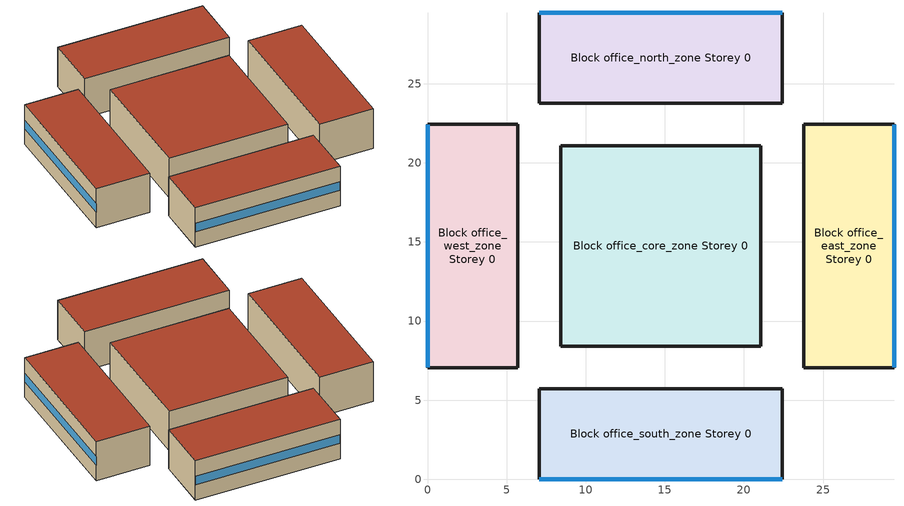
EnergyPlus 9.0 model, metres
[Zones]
Block office_south_zone Storey 0
 floor ground (Project Floor): 22.43,5.71 22.43,0 7.06,0 7.06,5.71 z0
 wall outside (Project Wall): 22.43,0 22.43,5.71 7.06,5.71 7.06,0 22.43,0 z0:4.57
 window (Project External Window): 7.06,0 22.42,0 z1.8:2.77
 roof outside (Project Flat Roof): 22.43,0 22.43,5.71 7.06,5.71 7.06,0 z4.57
Block office_west_zone Storey 0
 floor ground (Project Floor): 5.71,22.43 5.71,7.06 0,7.06 0,22.43 z0
 wall outside (Project Wall): 5.71,7.06 5.71,22.43 0,22.43 0,7.06 5.71,7.06 z0:4.57
 window (Project External Window): 0,22.42 0,7.06 z1.8:2.77
 roof outside (Project Flat Roof): 5.71,7.06 5.71,22.43 0,22.43 0,7.06 z4.57
Block office_north_zone Storey 0
 floor ground (Project Floor): 22.43,29.48 22.43,23.77 7.06,23.77 7.06,29.48 z0
 wall outside (Project Wall): 22.43,23.77 22.43,29.48 7.06,29.48 7.06,23.77 22.43,23.77 z0:4.57
 window (Project External Window): 22.42,29.48 7.06,29.48 z1.8:2.77
 roof outside (Project Flat Roof): 22.43,23.77 22.43,29.48 7.06,29.48 7.06,23.77 z4.57
Block office_east_zone Storey 0
 floor ground (Project Floor): 29.48,22.43 29.48,7.06 23.77,7.06 23.77,22.43 z0
 wall outside (Project Wall): 29.48,7.06 29.48,22.43 23.77,22.43 23.77,7.06 29.48,7.06 z0:4.57
 window (Project External Window): 29.48,7.06 29.48,22.42 z1.8:2.77
 roof outside (Project Flat Roof): 29.48,7.06 29.48,22.43 23.77,22.43 23.77,7.06 z4.57
Block office_core_zone Storey 0
 floor ground (Project Floor): 21.06,21.06 21.06,8.42 8.42,8.42 8.42,21.06 z0
 wall outside (Project Wall): 21.06,8.42 21.06,21.06 8.42,21.06 8.42,8.42 21.06,8.42 z0:4.57
 roof outside (Project Flat Roof): 21.06,8.42 21.06,21.06 8.42,21.06 8.42,8.42 z4.57
[Building]
test_building: North Axis=0; Terrain=Suburbs; Loads Convergence Tolerance Value=0.04; Temperature Convergence Tolerance Value=0.4; Solar Distribution=FullInteriorAndExterior; Maximum Number of Warmup Days=25; Minimum Number of Warmup Days=6
[SizingPeriod:DesignDay] Day of Month=21; Humidity Condition Type=Wetbulb; Barometric Pressure=83411; Rain Indicator=No; Snow Indicator=No; Daylight Saving Time Indicator=No; Solar Model Indicator=ASHRAEClearSky
Name | Month | Day Type | Maximum DryBulb Temperature | Daily DryBulb Temperature Range | Wetbulb or DewPoint at Maximum DryBulb | Wind Speed | Wind Direction | Sky Clearness
DENVER_STAPLETON Ann Htg 99.6% Condns DB | 12 | WinterDesignDay | -20 | 0 | -20 | 2.3 | 180 | 0
DENVER_STAPLETON Ann Clg .4% Condns DB=>MWB | 7 | SummerDesignDay | 34.1 | 15.2 | 15.8 | 4 | 120 | 1
[MATERIAL]
DefaultMaterial: Roughness=Rough; Thickness=0.1; Conductivity=0.1; Density=1000; Specific Heat=1000; Thermal Absorptance=0.9; Solar Absorptance=0.7; Visible Absorptance=0.7
[WINDOWMATERIAL:SIMPLEGLAZINGSYSTEM]
DefaultGlazing: UFactor=2.7; Solar Heat Gain Coefficient=0.763; Visible Transmittance=0.8
[CONSTRUCTION]
Project Wall; Project Floor; Project Flat Roof: DefaultMaterial
Project External Window: DefaultGlazing
[ZONE] Type=1; Multiplier=1; Ceiling Height=autocalculate; Volume=autocalculate; Floor Area=autocalculate; Part of Total Floor Area=Yes
Block office_south_zone Storey 0; Block office_west_zone Storey 0; Block office_north_zone Storey 0; Block office_east_zone Storey 0; Block office_core_zone Storey 0
